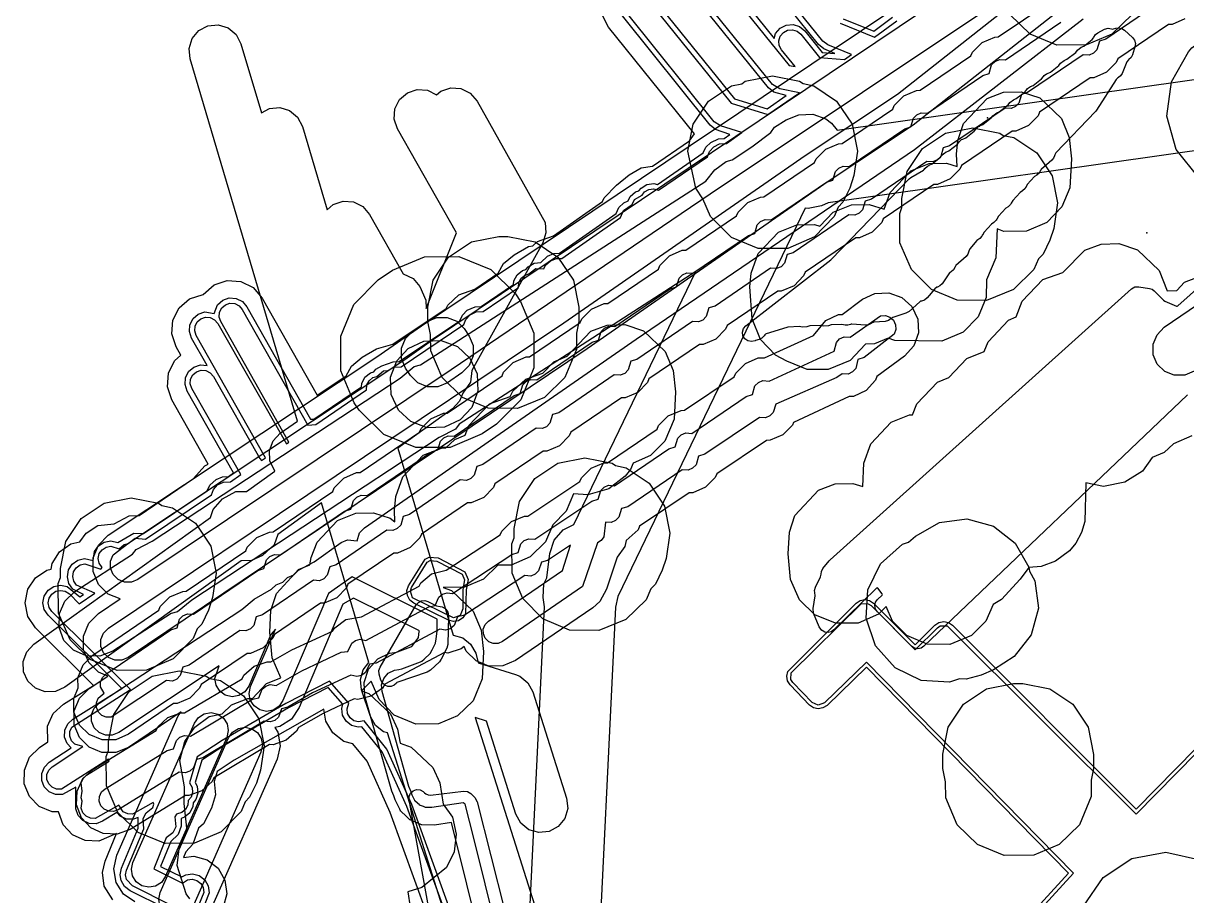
# Model space of a CAD drawing. Header units: metres. Extents: x -2677 to -840, y 169 to 1487.
# Drawn here: x -2676.7 to -2611, y 563.6 to 612.9 of the extents above; entities that cross this region are included whole.
import ezdxf

# ---------------------------------------------------------------- set-up
doc = ezdxf.new("R2010")
doc.units = ezdxf.units.M
for name, color, linetype in [('AI_GREENING_EXCLUSIONS', 1, 'Continuous'), ('AI_GREENING_LAWN', 82, 'Continuous'), ('AI_GREENING_REJECTED', 6, 'Continuous')]:
    doc.layers.add(name, color=color, linetype=linetype)

msp = doc.modelspace()

# ---------------------------------------------------------------- linework, layer by layer
at = {"layer": 'AI_GREENING_EXCLUSIONS'}
for points in [[(-2615.736, 621.055), (-2614.439, 620.187), (-2613.571, 618.89), (-2613.267, 617.359), (-2613.267, 616.553), (-2613.398, 615.894), (-2613.398, 614.969), (-2614.061, 613.383), (-2615.205, 612.26), (-2616.65, 611.656), (-2618.311, 611.64), (-2619.833, 612.26), (-2620.977, 613.383), (-2621.624, 614.892), (-2621.64, 615.812), (-2621.789, 616.562), (-2621.789, 617.364), (-2621.485, 618.895), (-2620.617, 620.192), (-2619.32, 621.06), (-2617.789, 621.364), (-2617.267, 621.359), (-2615.736, 621.055)], [(-2605.956, 602.307), (-2607.891, 602.553), (-2609.585, 603.52), (-2610.281, 604.124), (-2611.579, 605.755), (-2612.093, 607.637), (-2611.847, 609.572), (-2610.88, 611.266), (-2610.683, 611.493), (-2609.141, 612.688), (-2606.499, 613.542), (-2604.558, 613.347), (-2602.839, 612.424), (-2601.604, 610.914), (-2601.29, 610.324), (-2600.727, 608.456), (-2600.922, 606.515), (-2601.845, 604.796), (-2602.172, 604.528), (-2602.532, 604.017), (-2604.074, 602.821), (-2605.956, 602.307)], [(-2632.857, 609.604), (-2632.658, 609.47), (-2632.055, 609.351), (-2630.758, 608.483), (-2629.89, 607.186), (-2629.586, 605.655), (-2629.793, 604.284), (-2630.019, 603.559), (-2630.412, 602.769), (-2630.664, 602.499), (-2630.891, 601.955), (-2632.014, 600.811), (-2633.523, 600.164), (-2635.184, 600.148), (-2636.706, 600.768), (-2637.893, 601.955), (-2638.312, 602.957), (-2638.715, 603.559), (-2639.176, 605.655), (-2638.872, 607.186), (-2638.004, 608.483), (-2636.707, 609.351), (-2636.124, 609.466), (-2635.919, 609.604), (-2634.388, 609.908), (-2632.857, 609.604)], [(-2629.922, 602.624), (-2628.927, 602.65), (-2628.081, 602.383), (-2627.727, 603.325), (-2626.567, 604.547), (-2625.537, 604.954), (-2624.543, 604.981), (-2623.951, 604.793), (-2623.988, 605.488), (-2623.908, 606.263), (-2623.597, 607.21), (-2622.26, 608.64), (-2621.329, 608.99), (-2620.335, 609.017), (-2619.285, 608.665), (-2618.061, 607.506), (-2617.614, 606.431), (-2617.481, 605.214), (-2617.575, 603.588), (-2618.028, 602.504), (-2618.883, 601.627), (-2620.034, 601.129), (-2621.303, 601.112), (-2621.691, 601.257), (-2621.766, 599.633), (-2622.29, 598.392), (-2622.304, 597.384), (-2622.758, 596.301), (-2623.607, 595.433), (-2624.817, 594.927), (-2627.473, 594.949), (-2627.844, 595.09), (-2628.626, 594.763), (-2629.124, 594.746), (-2629.998, 593.824), (-2631.23, 593.31), (-2632.417, 593.31), (-2633.582, 593.779), (-2634.211, 594.13), (-2635.066, 595.007), (-2635.536, 596.172), (-2635.664, 597.991), (-2635.584, 598.766), (-2635.196, 599.864), (-2634.035, 601.085), (-2633.005, 601.493), (-2632.011, 601.519), (-2631.706, 601.423), (-2630.951, 602.216), (-2629.922, 602.624)], [(-2621.343, 606.543), (-2620.74, 606.424), (-2619.443, 605.556), (-2618.575, 604.259), (-2618.271, 602.728), (-2618.492, 601.287), (-2618.704, 600.632), (-2619.097, 599.842), (-2619.346, 599.575), (-2619.618, 598.962), (-2620.762, 597.839), (-2622.284, 597.219), (-2623.945, 597.235), (-2625.39, 597.839), (-2626.534, 598.962), (-2627.181, 600.471), (-2627.197, 602.132), (-2627.073, 602.468), (-2627.073, 602.981), (-2626.769, 604.512), (-2625.901, 605.809), (-2624.604, 606.677), (-2623.073, 606.981), (-2621.542, 606.677), (-2621.343, 606.543)], [(-2647.8, 600.529), (-2646.503, 599.661), (-2645.635, 598.364), (-2645.331, 596.833), (-2645.331, 596.027), (-2645.462, 595.368), (-2645.462, 594.443), (-2646.125, 592.857), (-2647.269, 591.734), (-2648.791, 591.114), (-2650.452, 591.13), (-2651.897, 591.734), (-2653.041, 592.857), (-2653.688, 594.366), (-2653.704, 595.286), (-2653.853, 596.036), (-2653.853, 596.838), (-2653.549, 598.369), (-2652.681, 599.666), (-2651.384, 600.534), (-2649.853, 600.838), (-2649.331, 600.833), (-2647.8, 600.529)], [(-2649.972, 590.226), (-2650.791, 589.673), (-2652.59, 588.917), (-2654.541, 588.908), (-2656.347, 589.646), (-2657.73, 591.013), (-2658.02, 591.442), (-2658.774, 593.241), (-2658.782, 595.192), (-2658.043, 596.997), (-2656.67, 598.383), (-2655.85, 598.936), (-2654.051, 599.69), (-2652.1, 599.698), (-2650.294, 598.96), (-2648.909, 597.587), (-2648.625, 597.166), (-2647.871, 595.366), (-2647.862, 593.416), (-2648.601, 591.61), (-2649.972, 590.226)], [(-2659.12, 578.723), (-2658.49, 579.185), (-2657.597, 579.349), (-2654.356, 581.072), (-2654.25, 581.271), (-2653.648, 581.767), (-2652.818, 581.986), (-2649.769, 583.98), (-2649.681, 584.187), (-2649.126, 584.735), (-2648.403, 585.029), (-2648.2, 585.028), (-2645.262, 586.98), (-2645.178, 587.189), (-2644.63, 587.745), (-2643.911, 588.049), (-2643.708, 588.05), (-2640.903, 589.94), (-2640.818, 590.149), (-2640.27, 590.705), (-2639.551, 591.009), (-2639.348, 591.01), (-2636.543, 592.9), (-2636.458, 593.108), (-2635.91, 593.664), (-2635.192, 593.968), (-2634.843, 593.971), (-2632.062, 595.242), (-2631.362, 596.09), (-2630.657, 596.423), (-2630.454, 596.433), (-2629.3, 597.287), (-2628.595, 597.62), (-2627.815, 597.658), (-2627.081, 597.395), (-2626.503, 596.87), (-2626.17, 596.165), (-2626.132, 595.385), (-2626.395, 594.651), (-2626.92, 594.073), (-2628.492, 592.924), (-2628.568, 592.712), (-2629.092, 592.134), (-2629.798, 591.801), (-2630.043, 591.789), (-2633.195, 590.326), (-2633.257, 590.175), (-2633.805, 589.619), (-2634.523, 589.315), (-2634.726, 589.313), (-2637.532, 587.424), (-2637.617, 587.215), (-2638.164, 586.659), (-2638.883, 586.355), (-2639.086, 586.354), (-2641.892, 584.464), (-2641.976, 584.255), (-2642.647, 583.647), (-2642.725, 583.324), (-2643.168, 582.716), (-2643.753, 580.898), (-2644.132, 580.216), (-2644.529, 579.858), (-2648.907, 576.869), (-2649.625, 576.563), (-2650.405, 576.556), (-2651.129, 576.847), (-2651.686, 577.393), (-2651.802, 577.666), (-2651.975, 577.523), (-2652.721, 577.296), (-2652.923, 577.316), (-2656.29, 575.543), (-2656.427, 575.317), (-2657.056, 574.855), (-2657.814, 574.67), (-2658.015, 574.701), (-2659.764, 573.885), (-2661.173, 573.084), (-2661.272, 572.881), (-2661.858, 572.366), (-2662.597, 572.114), (-2662.799, 572.127), (-2665.957, 570.247), (-2666.051, 570.042), (-2666.624, 569.511), (-2667.356, 569.241), (-2667.558, 569.248), (-2670.681, 567.329), (-2671.413, 567.058), (-2672.193, 567.088), (-2672.902, 567.414), (-2673.432, 567.986), (-2673.703, 568.718), (-2673.674, 569.498), (-2673.348, 570.207), (-2672.775, 570.737), (-2669.21, 572.913), (-2669.116, 573.118), (-2668.544, 573.649), (-2667.812, 573.92), (-2667.609, 573.912), (-2664.355, 575.834), (-2664.256, 576.036), (-2663.67, 576.552), (-2662.931, 576.804), (-2662.729, 576.791), (-2661.535, 577.473), (-2659.237, 578.531), (-2659.12, 578.723)], [(-2660.986, 576.294), (-2658.749, 577.337), (-2658.385, 577.387), (-2658.161, 577.845), (-2657.941, 578.006), (-2657.676, 578.071), (-2657.359, 578.002), (-2653.803, 579.908), (-2653.442, 579.978), (-2653.244, 580.447), (-2653.034, 580.621), (-2652.772, 580.7), (-2652.471, 580.658), (-2649.113, 582.87), (-2648.76, 582.972), (-2648.605, 583.458), (-2648.411, 583.65), (-2648.158, 583.752), (-2647.818, 583.723), (-2644.591, 585.88), (-2644.239, 585.987), (-2644.091, 586.475), (-2643.9, 586.669), (-2643.648, 586.776), (-2643.308, 586.751), (-2640.231, 588.84), (-2639.879, 588.947), (-2639.732, 589.434), (-2639.54, 589.629), (-2639.288, 589.735), (-2638.948, 589.71), (-2635.871, 591.799), (-2635.519, 591.907), (-2635.372, 592.394), (-2635.18, 592.589), (-2634.929, 592.695), (-2634.562, 592.659), (-2630.9, 594.35), (-2630.772, 594.843), (-2630.589, 595.045), (-2630.342, 595.162), (-2630.001, 595.151), (-2628.28, 596.359), (-2628.007, 596.372), (-2627.75, 596.28), (-2627.547, 596.097), (-2627.431, 595.85), (-2627.418, 595.577), (-2627.51, 595.32), (-2629.208, 593.996), (-2629.555, 593.874), (-2629.682, 593.381), (-2629.866, 593.179), (-2630.113, 593.062), (-2630.454, 593.073), (-2630.749, 592.873), (-2634.2, 591.353), (-2634.343, 590.889), (-2634.535, 590.694), (-2634.786, 590.588), (-2635.126, 590.613), (-2638.204, 588.524), (-2638.555, 588.417), (-2638.703, 587.929), (-2638.894, 587.735), (-2639.146, 587.628), (-2639.486, 587.653), (-2642.563, 585.564), (-2642.915, 585.457), (-2643.063, 584.969), (-2643.254, 584.775), (-2643.506, 584.668), (-2643.819, 584.683), (-2643.905, 583.87), (-2644.066, 583.649), (-2644.274, 583.521), (-2645.123, 581.057), (-2649.64, 577.943), (-2649.891, 577.836), (-2650.164, 577.833), (-2650.417, 577.935), (-2650.613, 578.126), (-2650.72, 578.378), (-2650.722, 578.651), (-2650.62, 578.904), (-2650.429, 579.099), (-2646.249, 581.953), (-2645.79, 583.382), (-2647.09, 582.526), (-2647.443, 582.424), (-2647.597, 581.938), (-2647.792, 581.746), (-2648.045, 581.643), (-2648.384, 581.673), (-2651.779, 579.438), (-2652.173, 579.336), (-2652.378, 578.843), (-2652.589, 578.669), (-2652.85, 578.59), (-2653.186, 578.65), (-2656.768, 576.73), (-2657.158, 576.663), (-2657.386, 576.195), (-2657.606, 576.033), (-2657.871, 575.968), (-2658.203, 576.047), (-2660.366, 575.039), (-2661.764, 574.229), (-2662.122, 574.147), (-2662.304, 573.671), (-2662.51, 573.491), (-2662.768, 573.403), (-2663.105, 573.452), (-2666.578, 571.376), (-2666.934, 571.285), (-2667.104, 570.805), (-2667.304, 570.619), (-2667.56, 570.524), (-2667.899, 570.565), (-2671.362, 568.437), (-2671.618, 568.342), (-2671.891, 568.352), (-2672.139, 568.467), (-2672.325, 568.667), (-2672.42, 568.923), (-2672.409, 569.196), (-2672.295, 569.444), (-2672.095, 569.63), (-2668.589, 571.784), (-2668.233, 571.875), (-2668.063, 572.355), (-2667.863, 572.541), (-2667.607, 572.636), (-2667.269, 572.595), (-2663.764, 574.689), (-2663.405, 574.77), (-2663.223, 575.246), (-2663.018, 575.427), (-2662.76, 575.515), (-2662.422, 575.466), (-2660.986, 576.294)], [(-2653.29, 592.347), (-2653.875, 592.344), (-2654.417, 592.565), (-2654.831, 592.976), (-2655.118, 593.399), (-2655.344, 593.938), (-2655.347, 594.524), (-2655.125, 595.065), (-2654.713, 595.481), (-2653.893, 596.034), (-2653.353, 596.26), (-2652.768, 596.263), (-2652.226, 596.041), (-2651.811, 595.629), (-2651.527, 595.208), (-2651.3, 594.669), (-2651.298, 594.083), (-2651.519, 593.542), (-2651.931, 593.126), (-2652.75, 592.573), (-2653.29, 592.347)], [(-2651.039, 592.093), (-2651.38, 591.176), (-2652.027, 590.477), (-2652.909, 590.068), (-2653.895, 590.029), (-2654.812, 590.37), (-2655.511, 591.017), (-2655.92, 591.899), (-2655.959, 592.885), (-2655.618, 593.802), (-2654.971, 594.501), (-2654.089, 594.91), (-2653.103, 594.949), (-2652.186, 594.608), (-2651.487, 593.961), (-2651.078, 593.079), (-2651.039, 592.093)], [(-2642.645, 587.767), (-2641.348, 586.899), (-2640.48, 585.602), (-2640.176, 584.071), (-2640.397, 582.63), (-2640.609, 581.975), (-2641.002, 581.185), (-2641.251, 580.918), (-2641.523, 580.305), (-2642.667, 579.182), (-2644.189, 578.562), (-2645.85, 578.578), (-2647.359, 579.225), (-2648.482, 580.369), (-2649.086, 581.814), (-2649.102, 583.475), (-2648.978, 583.811), (-2648.978, 584.324), (-2648.674, 585.855), (-2647.806, 587.152), (-2646.509, 588.02), (-2644.978, 588.324), (-2643.447, 588.02), (-2643.248, 587.886), (-2642.645, 587.767)], [(-2668.882, 585.626), (-2668.279, 585.507), (-2666.982, 584.639), (-2666.114, 583.342), (-2665.81, 581.811), (-2666.017, 580.44), (-2666.243, 579.715), (-2666.636, 578.925), (-2666.888, 578.655), (-2667.115, 578.111), (-2668.238, 576.967), (-2669.747, 576.32), (-2671.408, 576.304), (-2672.93, 576.924), (-2674.074, 578.047), (-2674.721, 579.556), (-2674.737, 581.217), (-2674.612, 581.556), (-2674.612, 582.064), (-2674.308, 583.595), (-2673.44, 584.892), (-2672.143, 585.76), (-2670.612, 586.064), (-2669.081, 585.76), (-2668.882, 585.626)], [(-2619.891, 582.15), (-2619.861, 581.912), (-2619.556, 581.379), (-2619.36, 579.83), (-2619.771, 578.325), (-2620.727, 577.091), (-2621.898, 576.349), (-2622.594, 576.044), (-2623.448, 575.822), (-2623.813, 575.835), (-2624.378, 575.648), (-2625.978, 575.747), (-2627.456, 576.461), (-2628.556, 577.705), (-2629.087, 579.261), (-2628.988, 580.861), (-2628.274, 582.339), (-2627.03, 583.439), (-2626.695, 583.567), (-2626.308, 583.903), (-2624.952, 584.677), (-2623.404, 584.873), (-2621.898, 584.462), (-2620.665, 583.505), (-2619.891, 582.15)], [(-2655.038, 580.824), (-2654.946, 581.096), (-2654.009, 582.59), (-2653.778, 582.709), (-2653.27, 582.668), (-2651.771, 581.886), (-2651.578, 581.444), (-2651.689, 580.864), (-2651.729, 579.509), (-2651.889, 579.275), (-2652.129, 579.123), (-2652.409, 579.079), (-2652.683, 579.149), (-2654.651, 580.111), (-2654.877, 580.287), (-2655.014, 580.539), (-2655.038, 580.824)], [(-2651.915, 581.748), (-2651.777, 581.432), (-2651.888, 580.887), (-2651.876, 579.785), (-2652.028, 579.419), (-2652.399, 579.278), (-2654.725, 580.417), (-2654.84, 580.8), (-2654.774, 580.994), (-2653.886, 582.433), (-2653.721, 582.518), (-2653.357, 582.488), (-2651.915, 581.748)], [(-2666.178, 575.86), (-2665.575, 575.741), (-2664.278, 574.873), (-2663.41, 573.576), (-2663.106, 572.045), (-2663.313, 570.674), (-2663.539, 569.949), (-2663.932, 569.159), (-2664.181, 568.892), (-2664.41, 568.343), (-2665.533, 567.199), (-2667.042, 566.552), (-2668.703, 566.536), (-2670.225, 567.156), (-2671.369, 568.279), (-2672.016, 569.788), (-2672.032, 571.449), (-2671.908, 571.785), (-2671.908, 572.298), (-2671.604, 573.829), (-2670.736, 575.126), (-2669.439, 575.994), (-2667.908, 576.298), (-2666.377, 575.994), (-2666.178, 575.86)], [(-2620.241, 575.57), (-2618.71, 575.266), (-2617.413, 574.398), (-2616.545, 573.101), (-2616.241, 571.57), (-2616.241, 570.764), (-2616.372, 570.105), (-2616.372, 569.18), (-2617.035, 567.594), (-2618.179, 566.471), (-2619.624, 565.867), (-2621.285, 565.851), (-2622.807, 566.471), (-2623.951, 567.594), (-2624.598, 569.103), (-2624.614, 570.023), (-2624.763, 570.773), (-2624.763, 571.575), (-2624.459, 573.106), (-2623.591, 574.403), (-2622.294, 575.271), (-2620.763, 575.575), (-2620.241, 575.57)], [(-2665.216, 572.528), (-2667.591, 567.147), (-2668.691, 564.654), (-2668.915, 564.335), (-2669.245, 564.126), (-2669.629, 564.058), (-2670.01, 564.143), (-2670.329, 564.367), (-2670.538, 564.697), (-2670.606, 565.081), (-2670.521, 565.462), (-2667.046, 573.336), (-2666.822, 573.655), (-2666.492, 573.864), (-2666.108, 573.932), (-2665.727, 573.847), (-2665.408, 573.623), (-2665.199, 573.293), (-2665.131, 572.909), (-2665.216, 572.528)], [(-2663.201, 572.082), (-2663.286, 571.701), (-2667.144, 562.959), (-2667.368, 562.64), (-2667.697, 562.431), (-2668.082, 562.363), (-2668.462, 562.448), (-2668.782, 562.672), (-2668.991, 563.001), (-2669.058, 563.386), (-2668.974, 563.767), (-2665.115, 572.509), (-2664.891, 572.828), (-2664.562, 573.038), (-2664.178, 573.105), (-2663.797, 573.02), (-2663.478, 572.796), (-2663.268, 572.467), (-2663.201, 572.082)]]:
    msp.add_lwpolyline(points, close=True, dxfattribs=at)
for points in [[(-2637.973, 616.125), (-2633.447, 610.498), (-2633.111, 610.431), (-2633.876, 611.383), (-2634.003, 611.625), (-2634.027, 611.897), (-2633.945, 612.158), (-2633.77, 612.367), (-2633.527, 612.493), (-2633.255, 612.518), (-2632.995, 612.436), (-2632.785, 612.26), (-2631.729, 610.948), (-2630.319, 610.827), (-2629.926, 611.122), (-2631.261, 611.662), (-2631.544, 611.872), (-2636.473, 618)], [(-2637.739, 616.313), (-2634.294, 612.029), (-2634.208, 612.302), (-2633.958, 612.601), (-2633.612, 612.781), (-2633.223, 612.816), (-2632.851, 612.699), (-2632.552, 612.448), (-2631.576, 611.236), (-2630.855, 611.174), (-2631.478, 611.433), (-2631.778, 611.684), (-2636.707, 617.812)], [(-2670.413, 563.228), (-2671.052, 563.677), (-2671.471, 564.335), (-2671.605, 565.104), (-2671.436, 565.866), (-2667.961, 573.74), (-2667.798, 573.971), (-2670.772, 571.964), (-2671.494, 571.667), (-2672.274, 571.668), (-2672.995, 571.969), (-2673.545, 572.522), (-2673.842, 573.243), (-2673.841, 574.024), (-2673.54, 574.744), (-2672.987, 575.295), (-2671.939, 575.992), (-2672.457, 576.205), (-2673.01, 576.756), (-2673.31, 577.476), (-2673.312, 578.256), (-2673.015, 578.978), (-2672.464, 579.531), (-2671.247, 580.349), (-2671.915, 580.625), (-2672.466, 581.177), (-2672.765, 581.898), (-2672.765, 582.678), (-2672.466, 583.399), (-2671.914, 583.951), (-2656.736, 594.03), (-2654.216, 595.783), (-2654.216, 595.783), (-2654.216, 595.783), (-2654.216, 595.783), (-2654.216, 595.783), (-2622.488, 617.103)], [(-2620.698, 614.741), (-2637.9, 603.233), (-2652.538, 593.296), (-2652.538, 593.296), (-2652.538, 593.296), (-2670.248, 581.456), (-2670.608, 581.307), (-2670.998, 581.307), (-2671.359, 581.457), (-2671.635, 581.732), (-2671.784, 582.093), (-2671.784, 582.483), (-2671.635, 582.844), (-2670.751, 583.526), (-2655.157, 593.882), (-2653.657, 594.954), (-2653.657, 594.954), (-2653.657, 594.954), (-2653.657, 594.954), (-2653.657, 594.954), (-2621.945, 616.264)], [(-2616.888, 614.637), (-2626.426, 607.129), (-2631.23, 603.948), (-2644.862, 594.486), (-2670.792, 577.04), (-2671.152, 576.89), (-2671.542, 576.889), (-2671.903, 577.038), (-2672.18, 577.313), (-2672.33, 577.673), (-2672.331, 578.063), (-2672.182, 578.424), (-2671.907, 578.701), (-2646.169, 595.955), (-2632.54, 605.414), (-2627.326, 608.879), (-2619.079, 615.388)], [(-2641.539, 614.361), (-2636.713, 608.361), (-2634.639, 607.723), (-2632.857, 608.953), (-2633.971, 609.175), (-2634.379, 609.423), (-2639.064, 615.248)], [(-2641.305, 614.549), (-2636.537, 608.62), (-2634.69, 608.052), (-2633.61, 608.797), (-2634.313, 608.984), (-2634.613, 609.235), (-2639.297, 615.06)], [(-2611.091, 613.127), (-2611.809, 612.821), (-2612.012, 612.819), (-2614.876, 610.879), (-2614.96, 610.67), (-2615.506, 610.113), (-2616.224, 609.807), (-2616.427, 609.805), (-2619.291, 607.864), (-2619.375, 607.655), (-2619.922, 607.098), (-2620.64, 606.792), (-2620.843, 606.79), (-2623.707, 604.85), (-2623.791, 604.641), (-2624.337, 604.084), (-2625.055, 603.778), (-2625.258, 603.776), (-2628.122, 601.835), (-2628.206, 601.626), (-2628.752, 601.069), (-2629.47, 600.763), (-2629.673, 600.761), (-2632.537, 598.821), (-2632.622, 598.612), (-2633.168, 598.054), (-2633.886, 597.749), (-2634.089, 597.747), (-2636.953, 595.806), (-2637.037, 595.597), (-2637.583, 595.04), (-2638.301, 594.734), (-2638.504, 594.732), (-2641.368, 592.792), (-2641.452, 592.583), (-2641.999, 592.025), (-2642.717, 591.72), (-2642.919, 591.718), (-2645.784, 589.777), (-2645.868, 589.568), (-2646.414, 589.011), (-2647.132, 588.705), (-2647.335, 588.703), (-2650.067, 586.852), (-2650.151, 586.643), (-2650.698, 586.086), (-2651.415, 585.78), (-2651.618, 585.778), (-2654.219, 584.018), (-2654.303, 583.809), (-2654.849, 583.252), (-2655.567, 582.946), (-2655.77, 582.944), (-2658.371, 581.183), (-2658.455, 580.974), (-2659.001, 580.417), (-2659.719, 580.111), (-2659.922, 580.109), (-2662.523, 578.349), (-2662.607, 578.14), (-2663.153, 577.582), (-2663.871, 577.277), (-2664.074, 577.274), (-2666.674, 575.514), (-2666.759, 575.305), (-2667.305, 574.748), (-2668.023, 574.442), (-2668.226, 574.44), (-2670.768, 572.704), (-2671.486, 572.398), (-2672.266, 572.391), (-2672.99, 572.682), (-2673.547, 573.228), (-2673.853, 573.946), (-2673.861, 574.727), (-2673.62, 575.326), (-2673.625, 575.895), (-2673.334, 576.619), (-2672.788, 577.176), (-2669.056, 579.709), (-2668.972, 579.918), (-2668.426, 580.475), (-2667.708, 580.781), (-2667.505, 580.783), (-2664.144, 583.062), (-2664.06, 583.271), (-2663.514, 583.828), (-2662.796, 584.134), (-2662.593, 584.136), (-2659.233, 586.416), (-2659.149, 586.625), (-2658.602, 587.182), (-2657.884, 587.488), (-2657.681, 587.49), (-2654.321, 589.769), (-2654.237, 589.978), (-2653.691, 590.535), (-2652.973, 590.841), (-2652.77, 590.843), (-2649.658, 592.953), (-2649.574, 593.161), (-2649.028, 593.719), (-2648.31, 594.025), (-2648.107, 594.027), (-2645.244, 595.966), (-2645.16, 596.175), (-2644.614, 596.732), (-2643.896, 597.038), (-2643.693, 597.04), (-2640.83, 598.98), (-2640.746, 599.189), (-2640.2, 599.746), (-2639.482, 600.052), (-2639.279, 600.054), (-2636.416, 601.993), (-2636.332, 602.202), (-2635.786, 602.759), (-2635.068, 603.065), (-2634.865, 603.067), (-2632.002, 605.007), (-2631.918, 605.216), (-2631.372, 605.773), (-2630.654, 606.079), (-2630.451, 606.081), (-2627.589, 608.02), (-2627.504, 608.229), (-2626.958, 608.787), (-2626.24, 609.092), (-2626.037, 609.094), (-2623.175, 611.034), (-2623.091, 611.243), (-2622.544, 611.8), (-2621.826, 612.106), (-2621.623, 612.108), (-2618.761, 614.047)], [(-2612.415, 614.118), (-2615.55, 611.978), (-2615.902, 611.869), (-2616.048, 611.381), (-2616.239, 611.186), (-2616.491, 611.079), (-2616.831, 611.104), (-2619.966, 608.963), (-2620.317, 608.855), (-2620.463, 608.367), (-2620.655, 608.172), (-2620.906, 608.065), (-2621.246, 608.089), (-2624.381, 605.948), (-2624.733, 605.84), (-2624.879, 605.352), (-2625.07, 605.157), (-2625.321, 605.05), (-2625.661, 605.074), (-2628.797, 602.934), (-2629.148, 602.826), (-2629.294, 602.338), (-2629.485, 602.143), (-2629.737, 602.036), (-2630.077, 602.06), (-2633.212, 599.919), (-2633.563, 599.811), (-2633.71, 599.323), (-2633.901, 599.128), (-2634.152, 599.021), (-2634.492, 599.045), (-2637.627, 596.905), (-2637.979, 596.797), (-2638.125, 596.309), (-2638.316, 596.114), (-2638.567, 596.007), (-2638.908, 596.031), (-2642.043, 593.89), (-2642.394, 593.782), (-2642.54, 593.294), (-2642.732, 593.099), (-2642.983, 592.992), (-2643.323, 593.016), (-2646.458, 590.876), (-2646.81, 590.768), (-2646.956, 590.279), (-2647.147, 590.084), (-2647.398, 589.977), (-2647.738, 590.002), (-2650.742, 587.951), (-2651.093, 587.843), (-2651.239, 587.355), (-2651.431, 587.16), (-2651.682, 587.053), (-2652.022, 587.077), (-2654.894, 585.116), (-2655.245, 585.008), (-2655.391, 584.52), (-2655.582, 584.325), (-2655.834, 584.218), (-2656.174, 584.242), (-2659.045, 582.282), (-2659.397, 582.174), (-2659.543, 581.686), (-2659.734, 581.491), (-2659.985, 581.384), (-2660.326, 581.408), (-2663.197, 579.447), (-2663.549, 579.339), (-2663.695, 578.851), (-2663.886, 578.656), (-2664.137, 578.549), (-2664.477, 578.573), (-2667.349, 576.613), (-2667.7, 576.505), (-2667.847, 576.016), (-2668.038, 575.821), (-2668.289, 575.714), (-2668.629, 575.739), (-2671.752, 573.671), (-2672.025, 573.668), (-2672.279, 573.77), (-2672.474, 573.961), (-2672.581, 574.213), (-2672.583, 574.486), (-2672.481, 574.739), (-2672.142, 575.035), (-2672.345, 575.381), (-2672.348, 575.654), (-2672.246, 575.907), (-2672.055, 576.102), (-2668.382, 578.61), (-2668.03, 578.718), (-2667.884, 579.206), (-2667.693, 579.401), (-2667.442, 579.508), (-2667.102, 579.484), (-2663.47, 581.964), (-2663.119, 582.072), (-2662.972, 582.56), (-2662.781, 582.755), (-2662.53, 582.862), (-2662.19, 582.838), (-2658.558, 585.317), (-2658.207, 585.425), (-2658.061, 585.913), (-2657.869, 586.108), (-2657.618, 586.215), (-2657.278, 586.191), (-2653.646, 588.67), (-2653.295, 588.779), (-2653.149, 589.267), (-2652.958, 589.462), (-2652.706, 589.569), (-2652.366, 589.544), (-2648.984, 591.854), (-2648.632, 591.962), (-2648.486, 592.45), (-2648.295, 592.645), (-2648.043, 592.752), (-2647.703, 592.728), (-2644.57, 594.868), (-2644.218, 594.976), (-2644.072, 595.464), (-2643.881, 595.659), (-2643.63, 595.766), (-2643.29, 595.742), (-2640.156, 597.881), (-2639.804, 597.989), (-2639.658, 598.477), (-2639.467, 598.672), (-2639.216, 598.779), (-2638.876, 598.755), (-2635.742, 600.895), (-2635.39, 601.003), (-2635.244, 601.491), (-2635.053, 601.686), (-2634.802, 601.793), (-2634.462, 601.769), (-2631.328, 603.908), (-2630.977, 604.016), (-2630.83, 604.504), (-2630.639, 604.699), (-2630.388, 604.806), (-2630.048, 604.782), (-2626.914, 606.922), (-2626.563, 607.03), (-2626.416, 607.518), (-2626.225, 607.713), (-2625.974, 607.82), (-2625.634, 607.796), (-2622.5, 609.935), (-2622.149, 610.043), (-2622.002, 610.531), (-2621.811, 610.726), (-2621.56, 610.834), (-2621.22, 610.809), (-2618.086, 612.949)], [(-2671.654, 563.345), (-2672.136, 564.122), (-2672.235, 564.896), (-2672.088, 565.525), (-2671.44, 567.089), (-2672.44, 566.665), (-2673.22, 566.695), (-2673.929, 567.021), (-2674.459, 567.593), (-2674.73, 568.328), (-2675.09, 568.329), (-2675.81, 568.629), (-2676.36, 569.182), (-2676.657, 569.904), (-2676.655, 570.684), (-2676.355, 571.405), (-2675.802, 571.955), (-2675.326, 572.271), (-2675.342, 573.158), (-2675.021, 573.87), (-2674.452, 574.404), (-2672.744, 575.469), (-2676.016, 578.717), (-2676.452, 579.364), (-2676.607, 580.129), (-2676.457, 580.895), (-2676.026, 581.546), (-2675.379, 581.981), (-2675.144, 582.029), (-2675.09, 582.347), (-2674.674, 583.008), (-2674.037, 583.459), (-2673.512, 583.578), (-2673.166, 584.073), (-2672.509, 584.493), (-2671.589, 584.596), (-2670.731, 585.04), (-2670.177, 585.076), (-2667.099, 587.15), (-2666.461, 587.876), (-2666.272, 587.975), (-2668.325, 591.598), (-2668.57, 592.339), (-2668.513, 593.117), (-2668.163, 593.814), (-2667.806, 594.122), (-2668.073, 594.593), (-2668.318, 595.333), (-2668.261, 596.112), (-2667.91, 596.809), (-2667.32, 597.319), (-2666.547, 597.561), (-2665.939, 598.106), (-2665.198, 598.351), (-2664.42, 598.294), (-2663.723, 597.943), (-2663.213, 597.352), (-2660.102, 591.864), (-2658.478, 592.958), (-2658.178, 593.514), (-2657.572, 594.006), (-2656.76, 594.477), (-2655.829, 594.744), (-2652.829, 596.765), (-2652.731, 596.95), (-2652.112, 597.544), (-2651.195, 597.866), (-2649.881, 598.752), (-2649.58, 599.307), (-2648.974, 599.799), (-2648.162, 600.27), (-2647.933, 600.297), (-2647.662, 600.542), (-2646.766, 600.864), (-2643.997, 602.808), (-2643.886, 603.026), (-2643.201, 603.725), (-2642.475, 604.32), (-2641.801, 604.714), (-2641.154, 604.804), (-2639.079, 606.238), (-2638.786, 606.63), (-2643.643, 612.669), (-2644.004, 613.36)], [(-2668.343, 563.037), (-2670.551, 564.133), (-2670.887, 564.492), (-2670.94, 564.76), (-2670.887, 565.028), (-2669.896, 567.367), (-2669.938, 567.939), (-2669.779, 568.271), (-2669.402, 568.559), (-2669.341, 568.763), (-2669.386, 568.842), (-2670.544, 568.195), (-2670.817, 568.206), (-2671.065, 568.32), (-2671.317, 568.702), (-2672.645, 567.949), (-2672.918, 567.959), (-2673.166, 568.073), (-2673.352, 568.273), (-2673.447, 568.53), (-2673.383, 568.918), (-2673.453, 569.108), (-2673.389, 569.498), (-2673.451, 569.965), (-2673.337, 570.213), (-2673.136, 570.398), (-2671.862, 571.182), (-2671.907, 571.302), (-2674.56, 569.602), (-2674.833, 569.603), (-2675.085, 569.708), (-2675.278, 569.902), (-2675.382, 570.154), (-2675.381, 570.428), (-2675.276, 570.68), (-2675.082, 570.872), (-2673.358, 572.018), (-2673.801, 572.137), (-2673.988, 572.336), (-2674.084, 572.592), (-2674.076, 572.865), (-2673.963, 573.114), (-2670.663, 575.234), (-2675.1, 579.64), (-2675.252, 579.866), (-2675.307, 580.134), (-2675.254, 580.402), (-2675.103, 580.63), (-2674.877, 580.782), (-2674.609, 580.836), (-2674.341, 580.784), (-2674.113, 580.633), (-2673.554, 580.078), (-2672.677, 580.674), (-2673.703, 581.124), (-2673.861, 581.347), (-2673.922, 581.613), (-2673.876, 581.883), (-2673.73, 582.114), (-2673.507, 582.272), (-2673.241, 582.332), (-2672.329, 582.04), (-2672.262, 582.128), (-2672.434, 582.376), (-2672.482, 582.644), (-2672.423, 582.911), (-2672.266, 583.135), (-2672.036, 583.282), (-2671.767, 583.33), (-2671.297, 583.182), (-2671.021, 583.433), (-2670.794, 583.488), (-2670.395, 583.784), (-2669.814, 583.732), (-2666.09, 586.239), (-2665.976, 586.529), (-2665.734, 586.798), (-2665.402, 586.957), (-2665.003, 586.972), (-2664.417, 587.389), (-2667.195, 592.239), (-2667.28, 592.498), (-2667.26, 592.771), (-2667.137, 593.015), (-2666.931, 593.193), (-2666.671, 593.279), (-2666.399, 593.259), (-2666.155, 593.136), (-2665.977, 592.929), (-2663.349, 588.294), (-2663.249, 588.176), (-2663.023, 588.329), (-2666.942, 595.234), (-2667.028, 595.493), (-2667.008, 595.765), (-2666.885, 596.009), (-2666.679, 596.188), (-2666.419, 596.273), (-2666.147, 596.253), (-2665.903, 596.131), (-2665.724, 595.924), (-2661.846, 589.121), (-2661.705, 589.217), (-2665.562, 596.021), (-2665.647, 596.28), (-2665.627, 596.553), (-2665.505, 596.797), (-2665.298, 596.975), (-2665.039, 597.061), (-2664.766, 597.041), (-2664.522, 596.918), (-2664.344, 596.711), (-2660.641, 590.179), (-2660.185, 590.218), (-2657.332, 592.163), (-2657.307, 592.444), (-2657.177, 592.684), (-2656.965, 592.857), (-2656.741, 592.923), (-2656.358, 593.24), (-2656.12, 593.269), (-2655.766, 593.45), (-2655.367, 593.464), (-2651.82, 595.854), (-2651.707, 596.144), (-2651.464, 596.413), (-2651.132, 596.572), (-2650.733, 596.587), (-2648.734, 597.956), (-2648.709, 598.237), (-2648.579, 598.478), (-2648.367, 598.65), (-2648.143, 598.717), (-2647.76, 599.034), (-2647.31, 599.015), (-2647.204, 599.222), (-2646.935, 599.465), (-2646.585, 599.59), (-2646.293, 599.587), (-2642.978, 601.912), (-2642.808, 602.299), (-2642.313, 602.636), (-2642.184, 602.915), (-2641.753, 603.162), (-2641.612, 603.348), (-2641.376, 603.486), (-2641.105, 603.523), (-2640.828, 603.444), (-2638.064, 605.336), (-2637.949, 605.636), (-2637.706, 605.905), (-2637.374, 606.064), (-2636.985, 606.081), (-2636.107, 606.71), (-2637.33, 607.086), (-2637.67, 607.316), (-2642.63, 613.483)], [(-2648.197, 547.642), (-2656.144, 572.78), (-2656.354, 572.839), (-2656.815, 573.199), (-2657.103, 573.709), (-2657.598, 575.214), (-2657.664, 575.796), (-2657.508, 576.348), (-2657.183, 576.762), (-2659.857, 585.782), (-2662.338, 583.999), (-2662.542, 583.417), (-2663.193, 582.808), (-2663.823, 582.531), (-2664.409, 582.511), (-2674.361, 575.36), (-2674.893, 575.117), (-2675.478, 575.097), (-2676.026, 575.303), (-2676.454, 575.702), (-2676.696, 576.235), (-2676.716, 576.82), (-2676.511, 577.368), (-2676.111, 577.796), (-2666.141, 584.961), (-2665.993, 585.414), (-2665.463, 586.015), (-2664.705, 586.419), (-2664.096, 586.43), (-2662.5, 587.577), (-2662.787, 588.156), (-2662.804, 588.741), (-2662.596, 589.288), (-2662.194, 589.713), (-2661.226, 590.401), (-2667.295, 610.876), (-2667.349, 611.458), (-2667.175, 612.017), (-2666.801, 612.467), (-2666.283, 612.74), (-2665.7, 612.794), (-2665.141, 612.62), (-2664.691, 612.246), (-2664.419, 611.728), (-2663.263, 607.829), (-2662.812, 608.067), (-2662.229, 608.12), (-2661.67, 607.947), (-2661.22, 607.573), (-2660.947, 607.055), (-2659.55, 602.34), (-2659.197, 602.644), (-2658.641, 602.828), (-2658.057, 602.785), (-2657.534, 602.522), (-2657.152, 602.079), (-2655.246, 598.717), (-2654.689, 598.451), (-2654.307, 598.008), (-2653.969, 597.232), (-2653.957, 596.757), (-2652.245, 601.041), (-2655.573, 606.912), (-2655.757, 607.468), (-2655.714, 608.051), (-2655.451, 608.574), (-2655.008, 608.956), (-2654.452, 609.14), (-2653.869, 609.097), (-2653.367, 608.845), (-2653.123, 609.055), (-2652.567, 609.239), (-2651.984, 609.196), (-2651.461, 608.933), (-2651.078, 608.49), (-2647.234, 601.623), (-2647.185, 601.04), (-2647.363, 600.483), (-2651.362, 593.253), (-2651.454, 592.594), (-2651.889, 591.988), (-2652.065, 591.522), (-2652.465, 591.094), (-2655.557, 588.871), (-2652.426, 578.307), (-2651.889, 578.153), (-2651.439, 577.797), (-2651.152, 577.288), (-2651.006, 576.739), (-2648.906, 576.085), (-2648.66, 575.984), (-2648.203, 575.618), (-2647.922, 575.105), (-2646.02, 569.091), (-2645.956, 568.51), (-2646.12, 567.948), (-2646.486, 567.491), (-2646.998, 567.209), (-2647.58, 567.145), (-2648.142, 567.308), (-2648.599, 567.674), (-2648.881, 568.187), (-2650.546, 573.454), (-2651.175, 573.65), (-2643.168, 548.321)], [(-2668.705, 562.881), (-2670.685, 563.864), (-2670.994, 564.103), (-2671.188, 564.441), (-2671.24, 564.76), (-2671.164, 565.142), (-2670.228, 567.399), (-2670.233, 567.997), (-2670.497, 567.899), (-2670.887, 567.914), (-2671.241, 568.078), (-2671.429, 568.281), (-2672.232, 567.788), (-2672.598, 567.652), (-2672.988, 567.667), (-2673.342, 567.83), (-2673.607, 568.116), (-2673.743, 568.482), (-2673.755, 569.713), (-2674.502, 569.308), (-2674.892, 569.309), (-2675.252, 569.459), (-2675.528, 569.736), (-2675.676, 570.097), (-2675.675, 570.487), (-2675.525, 570.847), (-2675.248, 571.122), (-2674.019, 571.939), (-2674.242, 572.177), (-2674.38, 572.542), (-2674.368, 572.932), (-2674.207, 573.288), (-2673.923, 573.555), (-2671.143, 575.288), (-2675.311, 579.427), (-2675.529, 579.75), (-2675.607, 580.133), (-2675.532, 580.516), (-2675.316, 580.841), (-2674.993, 581.059), (-2674.61, 581.136), (-2674.227, 581.062), (-2673.518, 580.465), (-2673.32, 580.6), (-2673.909, 580.906), (-2674.135, 581.225), (-2674.221, 581.605), (-2674.156, 581.99), (-2673.948, 582.32), (-2673.63, 582.546), (-2673.249, 582.632), (-2672.759, 582.526), (-2672.698, 583.032), (-2672.474, 583.352), (-2672.145, 583.562), (-2671.761, 583.63), (-2671.371, 583.542), (-2670.472, 584.074), (-2669.919, 584.044), (-2666.324, 586.46), (-2666.172, 586.777), (-2665.822, 587.1), (-2665.461, 587.251), (-2665.121, 587.271), (-2664.836, 587.469), (-2667.456, 592.091), (-2667.578, 592.461), (-2667.549, 592.85), (-2667.374, 593.199), (-2667.079, 593.454), (-2666.708, 593.576), (-2666.332, 593.549), (-2667.203, 595.086), (-2667.326, 595.456), (-2667.297, 595.845), (-2667.122, 596.194), (-2666.826, 596.449), (-2666.456, 596.571), (-2665.928, 596.473), (-2665.741, 596.981), (-2665.446, 597.236), (-2665.075, 597.359), (-2664.686, 597.33), (-2664.338, 597.155), (-2664.083, 596.859), (-2660.488, 590.517), (-2660.303, 590.517), (-2657.614, 592.335), (-2657.594, 592.533), (-2657.408, 592.876), (-2657.105, 593.122), (-2656.914, 593.179), (-2656.791, 593.335), (-2656.451, 593.526), (-2655.825, 593.744), (-2655.485, 593.763), (-2652.055, 596.075), (-2651.902, 596.391), (-2651.632, 596.661), (-2651.192, 596.866), (-2650.851, 596.886), (-2649.016, 598.128), (-2648.996, 598.326), (-2648.81, 598.669), (-2648.507, 598.915), (-2648.316, 598.972), (-2648.193, 599.128), (-2647.853, 599.319), (-2647.47, 599.364), (-2647.103, 599.713), (-2646.742, 599.864), (-2646.416, 599.884), (-2643.219, 602.127), (-2643.057, 602.466), (-2642.787, 602.737), (-2642.544, 602.858), (-2642.419, 603.102), (-2642.121, 603.353), (-2641.931, 603.414), (-2641.811, 603.572), (-2641.474, 603.769), (-2641.088, 603.823), (-2640.886, 603.77), (-2638.302, 605.554), (-2638.144, 605.883), (-2637.874, 606.153), (-2637.433, 606.358), (-2637.107, 606.378), (-2636.787, 606.605), (-2637.604, 606.878), (-2637.903, 607.128), (-2642.864, 613.295)], [(-2648.099, 554.085), (-2651.265, 566.839), (-2651.751, 568.757), (-2651.855, 568.827), (-2653.636, 568.56), (-2653.993, 568.571), (-2653.996, 568.572), (-2653.998, 568.572), (-2654.106, 568.618), (-2654.324, 568.707), (-2654.327, 568.711), (-2654.332, 568.713), (-2654.433, 568.809), (-2654.585, 568.951), (-2654.589, 568.958), (-2654.594, 568.963), (-2654.609, 568.998), (-2654.744, 569.271), (-2654.797, 569.453), (-2654.922, 569.755), (-2656.444, 575.112), (-2656.468, 575.501), (-2656.35, 575.852), (-2656.098, 576.149), (-2655.75, 576.327), (-2655.491, 576.356), (-2655.32, 576.401), (-2654.279, 576.79), (-2654.196, 576.828), (-2654.074, 576.941), (-2653.728, 577.274), (-2653.62, 577.471), (-2653.429, 577.845), (-2653.385, 578.098), (-2653.328, 578.524), (-2653.336, 579.208), (-2658.14, 581.594), (-2659.475, 580.654), (-2662.042, 574.605), (-2662.263, 574.283), (-2662.591, 574.071), (-2662.974, 574), (-2663.356, 574.082), (-2663.677, 574.303), (-2663.89, 574.63), (-2663.961, 575.014), (-2663.879, 575.396), (-2662.469, 578.651), (-2662.723, 578.345), (-2663.978, 575.418), (-2664.204, 575.1), (-2664.535, 574.893), (-2664.919, 574.827), (-2665.3, 574.914), (-2665.618, 575.14), (-2665.825, 575.471), (-2665.891, 575.855), (-2665.655, 576.567), (-2671.326, 572.796), (-2671.687, 572.648), (-2672.077, 572.649), (-2672.437, 572.799), (-2672.713, 573.075), (-2672.861, 573.436), (-2672.86, 573.826), (-2672.71, 574.187), (-2672.434, 574.462), (-2664.371, 579.763), (-2663.674, 580.331), (-2662.685, 580.895), (-2662.421, 581.155), (-2662.059, 581.307), (-2661.794, 581.567), (-2661.432, 581.718), (-2661.167, 581.979), (-2660.289, 582.456), (-2658.761, 583.54), (-2658.4, 583.69), (-2657.857, 583.631), (-2657.712, 584.085), (-2657.441, 584.365), (-2649.768, 589.695), (-2649.768, 589.695), (-2649.768, 589.695), (-2642.088, 595.029), (-2626.366, 605.748), (-2616.833, 613.141)], [(-2630.567, 612.891), (-2628.615, 612.102), (-2627.358, 613.019)], [(-2630.382, 613.14), (-2628.659, 612.443), (-2627.608, 613.225)], [(-2648.276, 558.798), (-2647.259, 579.903), (-2647.338, 580.433), (-2647.294, 581.212), (-2647.136, 581.541), (-2646.966, 582.926), (-2646.722, 583.667), (-2646.213, 584.259), (-2645.609, 584.563), (-2638.712, 598.846), (-2652.09, 590.22), (-2652.303, 589.945), (-2653.225, 589.478), (-2667.196, 580.287), (-2667.998, 579.614), (-2668.351, 579.522), (-2671.654, 577.396), (-2672.382, 577.115), (-2673.162, 577.133), (-2673.876, 577.448), (-2674.415, 578.012), (-2674.696, 578.74), (-2674.678, 579.52), (-2674.363, 580.234), (-2673.799, 580.773), (-2670.542, 582.874), (-2670.329, 583.148), (-2669.425, 583.609), (-2655.424, 592.82), (-2654.634, 593.479), (-2654.281, 593.572), (-2638.158, 603.963), (-2637.632, 604.609), (-2637.01, 605.08), (-2636.657, 605.172), (-2635.543, 605.906), (-2634.476, 606.705), (-2634.271, 607.005), (-2633.618, 607.431), (-2632.887, 607.706), (-2632.108, 607.748), (-2631.371, 607.489), (-2631.042, 607.245), (-2630.73, 606.841), (-2608.037, 610.069)], [(-2648.276, 558.798), (-2647.259, 579.903), (-2647.338, 580.433), (-2647.294, 581.212), (-2647.136, 581.541), (-2646.966, 582.926), (-2646.722, 583.667), (-2646.213, 584.259), (-2645.609, 584.563), (-2638.712, 598.846), (-2652.09, 590.22), (-2652.303, 589.945), (-2653.225, 589.478), (-2667.196, 580.287), (-2667.998, 579.614), (-2668.351, 579.522), (-2671.654, 577.396), (-2672.382, 577.115), (-2673.162, 577.133), (-2673.876, 577.448), (-2674.415, 578.012), (-2674.696, 578.74), (-2674.678, 579.52), (-2674.363, 580.234), (-2673.799, 580.773), (-2670.542, 582.874), (-2670.329, 583.148), (-2669.425, 583.609), (-2655.424, 592.82), (-2654.634, 593.479), (-2654.281, 593.572), (-2638.158, 603.963), (-2637.632, 604.609), (-2637.01, 605.08), (-2636.657, 605.172), (-2635.543, 605.906), (-2634.476, 606.705), (-2634.271, 607.005), (-2633.618, 607.431), (-2632.887, 607.706), (-2632.108, 607.748), (-2631.371, 607.489), (-2631.042, 607.245), (-2630.73, 606.841), (-2608.037, 610.069)], [(-2609.219, 605.86), (-2631.24, 602.728), (-2631.611, 602.571), (-2632.375, 602.413), (-2632.534, 602.443), (-2643.13, 580.498), (-2643.255, 579.889), (-2644.36, 556.978)], [(-2609.219, 605.86), (-2631.24, 602.728), (-2631.611, 602.571), (-2632.375, 602.413), (-2632.534, 602.443), (-2643.13, 580.498), (-2643.255, 579.889), (-2644.36, 556.978)], [(-2610.681, 589.564), (-2611.732, 589.125), (-2612.251, 588.627), (-2612.933, 588.342), (-2613.485, 587.576), (-2614.475, 586.944), (-2615.678, 586.711), (-2616.687, 586.91), (-2616.733, 584.729), (-2616.919, 584.113), (-2617.248, 583.498), (-2617.609, 583.067), (-2618.389, 582.488), (-2619.209, 582.189), (-2619.904, 582.126), (-2620.385, 581.462), (-2621.437, 580.329), (-2621.913, 580.043), (-2622.324, 579.102), (-2623.134, 578.292), (-2624.366, 577.777), (-2625.635, 577.794), (-2626.785, 578.292), (-2627.596, 579.102), (-2627.96, 579.932), (-2628.401, 579.49), (-2629.551, 578.992), (-2630.82, 578.976), (-2631.985, 579.445), (-2632.863, 580.301), (-2633.361, 581.451), (-2633.494, 582.905), (-2633.425, 584.127), (-2633.115, 585.073), (-2631.778, 586.503), (-2631.778, 586.503), (-2630.847, 586.854), (-2629.852, 586.88), (-2629.281, 586.699), (-2629.223, 588.025), (-2628.834, 589.123), (-2627.674, 590.345), (-2626.644, 590.752), (-2626.471, 590.757), (-2626.224, 591.378), (-2625.063, 592.599), (-2624.427, 592.859), (-2623.398, 593.942), (-2622.427, 594.327), (-2622.203, 594.884), (-2621.042, 596.105), (-2620.616, 596.286), (-2620.274, 597.174), (-2619.113, 598.395), (-2617.973, 598.806), (-2616.744, 600.053), (-2615.813, 600.403), (-2614.818, 600.43), (-2613.768, 600.078), (-2612.544, 598.919), (-2612.082, 597.76), (-2611.544, 597.778), (-2611.096, 598.25), (-2610.066, 598.657)], [(-2610.556, 593.223), (-2611.094, 592.994), (-2611.679, 592.988), (-2612.222, 593.207), (-2612.64, 593.616), (-2612.87, 594.155), (-2612.876, 594.74), (-2612.657, 595.283), (-2612.247, 595.701), (-2606.073, 599.917)], [(-2667.313, 563.414), (-2667.52, 563.683), (-2668.029, 565.289), (-2667.889, 566.388), (-2667.453, 567.231), (-2667.631, 568.792), (-2667.598, 569.742), (-2667.864, 571.227), (-2667.582, 572.298), (-2667.015, 573.115), (-2666.211, 573.701), (-2665.486, 573.865), (-2664.958, 574.374), (-2664.026, 574.725), (-2663.773, 574.731), (-2662.976, 575.571), (-2662.171, 575.894), (-2662.658, 577.028), (-2662.791, 578.482), (-2662.723, 579.704), (-2662.412, 580.65), (-2661.173, 582.023), (-2660.527, 582.287), (-2660.453, 582.689), (-2660.114, 583.564), (-2658.954, 584.786), (-2657.924, 585.193), (-2656.929, 585.219), (-2655.981, 584.919), (-2655.714, 584.711), (-2655.748, 585.373), (-2655.668, 586.148), (-2655.279, 587.246), (-2654.119, 588.468), (-2653.089, 588.875), (-2652.838, 588.882), (-2652.334, 589.367), (-2651.756, 589.609), (-2651.533, 590.161), (-2650.373, 591.383), (-2649.21, 591.794), (-2649.046, 592.101), (-2648.317, 592.778), (-2647.362, 593.104), (-2646.745, 593.754), (-2645.979, 594.062), (-2644.65, 595.477), (-2643.719, 595.827), (-2642.724, 595.853), (-2641.674, 595.501), (-2640.45, 594.343), (-2640.004, 593.267), (-2639.871, 592.051), (-2639.948, 590.506), (-2640.463, 589.274), (-2641.273, 588.464), (-2642.265, 588.032), (-2642.414, 587.675), (-2642.703, 587.296), (-2643.632, 586.577), (-2644.809, 586.236), (-2645.632, 586.283), (-2646.042, 585.304), (-2646.786, 584.538), (-2647.205, 583.572), (-2648.073, 582.723), (-2649.156, 582.269), (-2649.9, 582.255), (-2650.71, 581.467), (-2651.794, 581.014), (-2652.994, 580.997), (-2652.511, 580.825), (-2651.287, 579.666), (-2650.84, 578.591), (-2650.707, 577.374), (-2650.784, 575.829), (-2651.299, 574.597), (-2652.176, 573.742), (-2653.26, 573.289), (-2654.529, 573.272), (-2655.761, 573.787), (-2656.616, 574.664), (-2657.054, 575.712), (-2657.599, 575.166), (-2657.189, 575.017), (-2655.965, 573.858), (-2655.579, 573.002), (-2655.416, 572.199), (-2654.795, 571.983), (-2653.571, 570.824), (-2653.185, 569.968), (-2652.997, 568.763), (-2652.46, 568.026), (-2652.25, 567.053), (-2652.369, 566.066), (-2652.804, 565.171), (-2654.195, 564.037), (-2654.991, 563.809), (-2654.86, 562.93)], [(-2649.071, 553.851), (-2652.514, 567.717), (-2653.488, 567.571), (-2654.202, 567.593), (-2654.207, 567.595), (-2654.212, 567.595), (-2654.429, 567.687), (-2654.863, 567.865), (-2654.871, 567.872), (-2654.88, 567.876), (-2655.081, 568.068), (-2655.386, 568.352), (-2655.393, 568.366), (-2655.404, 568.377), (-2655.444, 568.469), (-2655.705, 568.992), (-2655.771, 569.222), (-2655.884, 569.482), (-2657.412, 574.858), (-2657.458, 575.637), (-2657.203, 576.375), (-2656.685, 576.959), (-2656.024, 577.289), (-2655.747, 577.323), (-2655.566, 577.37), (-2654.819, 577.643), (-2654.761, 577.67), (-2654.415, 578.113), (-2654.389, 578.164), (-2654.339, 578.51), (-2654.334, 578.548), (-2658.056, 580.401), (-2658.667, 580.049), (-2661.124, 574.209), (-2661.566, 573.567), (-2662.221, 573.142), (-2662.502, 573.09), (-2662.336, 572.828), (-2662.201, 572.059), (-2662.371, 571.298), (-2666.229, 562.555)], [(-2632.825, 548.254), (-2617.66, 564.848), (-2629.079, 576.497), (-2631.301, 574.338), (-2631.532, 574.189), (-2631.802, 574.14), (-2632.07, 574.199), (-2632.295, 574.356), (-2633.38, 575.492), (-2633.526, 575.72), (-2633.574, 575.986), (-2633.518, 576.251), (-2629.658, 580.122), (-2629.43, 580.272), (-2629.163, 580.323), (-2628.896, 580.269), (-2628.671, 580.117), (-2626.324, 577.757), (-2625.204, 578.869), (-2624.977, 579.02), (-2624.71, 579.073), (-2624.442, 579.019), (-2624.216, 578.868), (-2613.829, 568.473), (-2602.623, 579.869)], [(-2632.678, 548.119), (-2617.384, 564.852), (-2629.076, 576.779), (-2631.441, 574.481), (-2631.798, 574.34), (-2632.15, 574.494), (-2633.236, 575.63), (-2633.34, 575.793), (-2633.334, 576.172), (-2629.355, 580.086), (-2628.974, 580.084), (-2628.812, 579.976), (-2626.324, 577.474), (-2625.063, 578.728), (-2624.901, 578.835), (-2624.519, 578.835), (-2613.828, 568.189), (-2602.481, 579.729)], [(-2651.239, 559.027), (-2654.761, 568.728), (-2656.173, 571.871), (-2657.462, 573.458), (-2657.769, 573.401), (-2658.033, 573.471), (-2658.25, 573.637), (-2658.388, 573.873), (-2658.424, 574.144), (-2658.312, 574.463), (-2659.408, 575.707), (-2661.88, 574.452), (-2665.484, 572.345), (-2666.888, 571.424), (-2667.331, 569.957), (-2667.172, 569.688), (-2667.147, 569.416), (-2667.229, 569.156), (-2667.396, 568.956), (-2667.417, 568.697), (-2667.542, 568.454), (-2667.75, 568.278), (-2668.059, 568.198), (-2668.147, 568.04), (-2668.105, 567.467), (-2668.264, 567.135), (-2668.641, 566.847), (-2669.343, 565.096), (-2667.72, 564.291), (-2667.441, 564.481), (-2667.17, 564.516), (-2666.906, 564.445), (-2666.69, 564.278), (-2666.554, 564.041), (-2666.519, 563.77), (-2667.491, 561.376)], [(-2651.529, 558.948), (-2655.043, 568.625), (-2656.431, 571.714), (-2657.581, 573.129), (-2657.788, 573.101), (-2658.165, 573.202), (-2658.476, 573.438), (-2658.671, 573.776), (-2658.723, 574.163), (-2658.659, 574.403), (-2659.485, 575.341), (-2661.729, 574.192), (-2665.327, 572.089), (-2666.627, 571.232), (-2666.995, 569.985), (-2666.884, 569.773), (-2666.849, 569.384), (-2666.965, 569.012), (-2667.11, 568.839), (-2667.128, 568.615), (-2667.307, 568.268), (-2667.604, 568.015), (-2667.802, 567.952), (-2667.791, 567.505), (-2667.962, 567.047), (-2668.383, 566.636), (-2668.959, 565.24), (-2667.753, 564.642), (-2667.537, 564.766), (-2667.15, 564.816), (-2666.773, 564.714), (-2666.464, 564.475), (-2666.27, 564.137), (-2666.22, 563.75), (-2667.16, 561.347)], [(-2652.499, 558.686), (-2655.982, 568.281), (-2657.292, 571.187), (-2658.087, 572.166), (-2658.606, 572.304), (-2659.226, 572.777), (-2659.618, 573.452), (-2659.741, 574.118), (-2664.803, 571.237), (-2665.757, 570.593), (-2665.922, 570.032), (-2665.855, 569.278), (-2666.087, 568.533), (-2666.524, 567.646), (-2666.811, 567.402), (-2667.133, 566.488), (-2667.539, 566.056), (-2667.671, 565.737), (-2667.082, 565.813), (-2666.328, 565.609), (-2665.711, 565.133), (-2665.322, 564.456), (-2665.222, 563.682), (-2665.426, 562.929)], [(-2616.802, 562.99), (-2615.707, 564.605), (-2614.078, 565.677), (-2612.162, 566.044), (-2610.152, 565.583)]]:
    msp.add_lwpolyline(points, dxfattribs=at)
at = {"layer": 'AI_GREENING_LAWN'}
for points in [[(-2626.668, 604.087), (-2626.559, 604.172), (-2625.845, 604.586), (-2625.816, 604.61), (-2625.779, 604.668), (-2625.631, 604.817), (-2625.537, 604.853), (-2625.539, 604.86), (-2625.367, 604.934), (-2624.889, 605.307), (-2624.79, 605.44), (-2624.65, 605.568), (-2624.578, 605.595), (-2624.581, 605.601), (-2624.414, 605.674), (-2623.934, 606.048), (-2623.836, 606.181), (-2623.695, 606.309), (-2623.623, 606.336), (-2623.626, 606.342), (-2623.459, 606.415), (-2622.979, 606.789), (-2622.881, 606.922), (-2622.74, 607.05), (-2622.669, 607.077), (-2622.671, 607.083), (-2622.504, 607.157), (-2622.024, 607.53), (-2621.929, 607.659), (-2621.717, 607.823), (-2621.568, 607.884), (-2621.07, 608.271), (-2620.974, 608.4), (-2620.762, 608.565), (-2620.614, 608.625), (-2620.133, 608.997), (-2620.02, 609.141), (-2620.015, 609.137), (-2619.971, 609.2), (-2619.812, 609.304), (-2619.659, 609.366), (-2619.178, 609.738), (-2619.065, 609.882), (-2619.063, 609.881), (-2619.032, 609.927), (-2618.903, 610.027), (-2618.851, 610.045), (-2618.852, 610.048), (-2618.684, 610.121), (-2618.205, 610.495), (-2618.109, 610.623), (-2617.898, 610.788), (-2617.749, 610.849), (-2617.25, 611.236), (-2617.154, 611.365), (-2616.942, 611.529), (-2616.794, 611.59), (-2616.313, 611.962), (-2616.239, 612.057), (-2616.218, 612.104), (-2616.128, 612.24), (-2616, 612.34), (-2615.628, 612.543), (-2615.41, 612.604), (-2615.238, 612.571), (-2615.237, 612.575), (-2615.151, 612.554), (-2615.108, 612.559), (-2614.988, 612.598), (-2614.816, 612.621), (-2614.647, 612.585), (-2614.501, 612.493), (-2614.044, 612.081), (-2613.93, 611.93), (-2613.88, 611.748), (-2613.902, 611.56), (-2614.047, 611.097), (-2614.123, 610.949), (-2614.244, 610.834), (-2614.271, 610.816), (-2614.359, 610.707), (-2614.633, 610.05), (-2614.713, 609.919), (-2614.83, 609.818), (-2614.884, 609.784), (-2614.961, 609.708), (-2616.075, 607.973), (-2616.134, 607.898), (-2618.367, 605.561), (-2618.427, 605.453), (-2618.443, 605.393), (-2618.504, 605.253), (-2618.605, 605.138), (-2619.192, 604.644), (-2619.217, 604.615), (-2619.247, 604.544), (-2619.254, 604.547), (-2619.305, 604.437), (-2619.443, 604.307), (-2619.583, 604.219), (-2619.992, 603.769), (-2620.078, 603.608), (-2620.084, 603.611), (-2620.116, 603.541), (-2620.255, 603.411), (-2620.394, 603.323), (-2620.803, 602.873), (-2620.89, 602.712), (-2620.895, 602.715), (-2620.928, 602.645), (-2621.066, 602.515), (-2621.206, 602.427), (-2621.615, 601.977), (-2621.701, 601.816), (-2621.707, 601.819), (-2621.739, 601.749), (-2621.877, 601.619), (-2622.017, 601.531), (-2622.425, 601.082), (-2622.512, 600.917), (-2622.516, 600.919), (-2622.546, 600.852), (-2622.675, 600.723), (-2622.831, 600.615), (-2623.231, 600.13), (-2623.284, 600.01), (-2623.286, 600.001), (-2623.34, 599.839), (-2623.446, 599.704), (-2624.021, 599.188), (-2624.046, 599.156), (-2624.062, 599.111), (-2624.151, 598.954), (-2624.29, 598.839), (-2624.352, 598.804), (-2624.377, 598.778), (-2624.804, 598.164), (-2624.92, 598.045), (-2625.069, 597.97), (-2625.098, 597.961), (-2625.216, 597.883), (-2625.65, 597.359), (-2625.791, 597.242), (-2625.965, 597.183), (-2625.986, 597.18), (-2626.021, 597.17), (-2626.051, 597.15), (-2626.659, 596.603), (-2626.841, 596.498), (-2627.581, 596.263), (-2627.756, 596.144), (-2627.757, 596.145), (-2627.825, 596.09), (-2628.017, 596.035), (-2628.664, 595.983), (-2628.787, 595.938), (-2628.806, 595.925), (-2628.96, 595.85), (-2629.13, 595.832), (-2629.893, 595.883), (-2629.933, 595.88), (-2629.978, 595.859), (-2630.129, 595.818), (-2630.285, 595.825), (-2630.468, 595.863), (-2631.074, 595.834), (-2631.226, 595.784), (-2631.494, 595.771), (-2631.651, 595.807), (-2632.282, 595.777), (-2632.436, 595.726), (-2632.698, 595.712), (-2632.861, 595.747), (-2633.513, 595.703), (-2633.568, 595.692), (-2634.749, 595.336), (-2634.787, 595.316), (-2634.816, 595.285), (-2634.855, 595.224), (-2634.98, 595.09), (-2635.144, 595.01), (-2635.344, 594.955), (-2635.371, 594.942), (-2635.573, 594.893), (-2635.777, 594.93), (-2635.949, 595.047), (-2636.059, 595.223), (-2636.087, 595.429), (-2636.029, 595.629), (-2635.895, 595.787), (-2631.088, 599.516), (-2631.061, 599.54), (-2626.668, 604.087)], [(-2654.508, 580.013), (-2654.385, 580.154), (-2654.219, 580.24), (-2654.033, 580.259), (-2653.853, 580.209), (-2653.359, 579.963), (-2653.163, 579.925), (-2653.164, 579.924), (-2653.056, 579.911), (-2652.881, 579.807), (-2652.848, 579.777), (-2652.724, 579.603), (-2652.685, 579.393), (-2652.733, 577.776), (-2652.787, 577.564), (-2653.104, 576.941), (-2653.203, 576.807), (-2653.707, 576.323), (-2653.895, 576.209), (-2655.56, 575.651), (-2655.601, 575.627), (-2655.622, 575.599), (-2655.757, 575.473), (-2655.929, 575.405), (-2656.114, 575.404), (-2656.287, 575.47), (-2656.423, 575.595), (-2656.505, 575.761), (-2656.603, 576.109), (-2656.618, 576.307), (-2656.554, 576.495), (-2654.508, 580.013)]]:
    msp.add_lwpolyline(points, close=True, dxfattribs=at)
for points in [[(-2610.943, 591.889), (-2625.825, 577.674), (-2625.988, 577.571), (-2626.177, 577.536), (-2626.366, 577.576), (-2626.525, 577.684), (-2628.448, 579.618), (-2628.557, 579.781), (-2628.594, 579.974), (-2628.554, 580.166), (-2628.444, 580.327), (-2628.194, 580.572), (-2628.171, 580.605), (-2628.189, 580.64), (-2628.435, 580.958), (-2628.468, 580.986), (-2628.505, 580.963), (-2630.914, 578.599), (-2631.064, 578.498), (-2631.241, 578.457), (-2631.42, 578.481), (-2631.579, 578.568), (-2631.591, 578.577), (-2631.737, 578.772), (-2632.059, 579.544), (-2632.091, 579.82), (-2631.972, 580.524), (-2631.991, 580.718), (-2631.989, 580.718), (-2632.006, 580.826), (-2631.955, 581.023), (-2631.67, 581.598), (-2631.641, 581.745), (-2631.623, 581.903), (-2631.534, 582.069), (-2631.176, 582.511), (-2631.122, 582.568), (-2614.103, 597.875), (-2613.912, 597.983), (-2613.912, 597.983), (-2613.692, 597.998), (-2613.088, 597.904), (-2612.939, 597.856), (-2612.812, 597.764), (-2612.285, 597.239), (-2612.209, 597.188), (-2611.555, 596.904), (-2611.513, 596.895), (-2611.476, 596.917), (-2606.944, 600.962)], [(-2650.275, 543.438), (-2654.917, 568.996), (-2654.912, 569.196), (-2654.83, 569.379), (-2654.682, 569.514), (-2654.494, 569.581), (-2654.294, 569.568), (-2654.115, 569.479), (-2654.048, 569.399), (-2653.971, 569.342), (-2653.831, 569.278), (-2653.7, 569.258), (-2653.7, 569.258), (-2651.842, 569.488), (-2651.623, 569.467), (-2651.434, 569.352), (-2651.201, 569.128), (-2651.063, 568.89), (-2646.437, 550.577)]]:
    msp.add_lwpolyline(points, dxfattribs=at)
at = {"layer": 'AI_GREENING_REJECTED'}
for p in [(-2622.24, 607.53), (-2613.23, 601.04)]:
    msp.add_point(p, dxfattribs=at)

doc.saveas('drawing.dxf')
